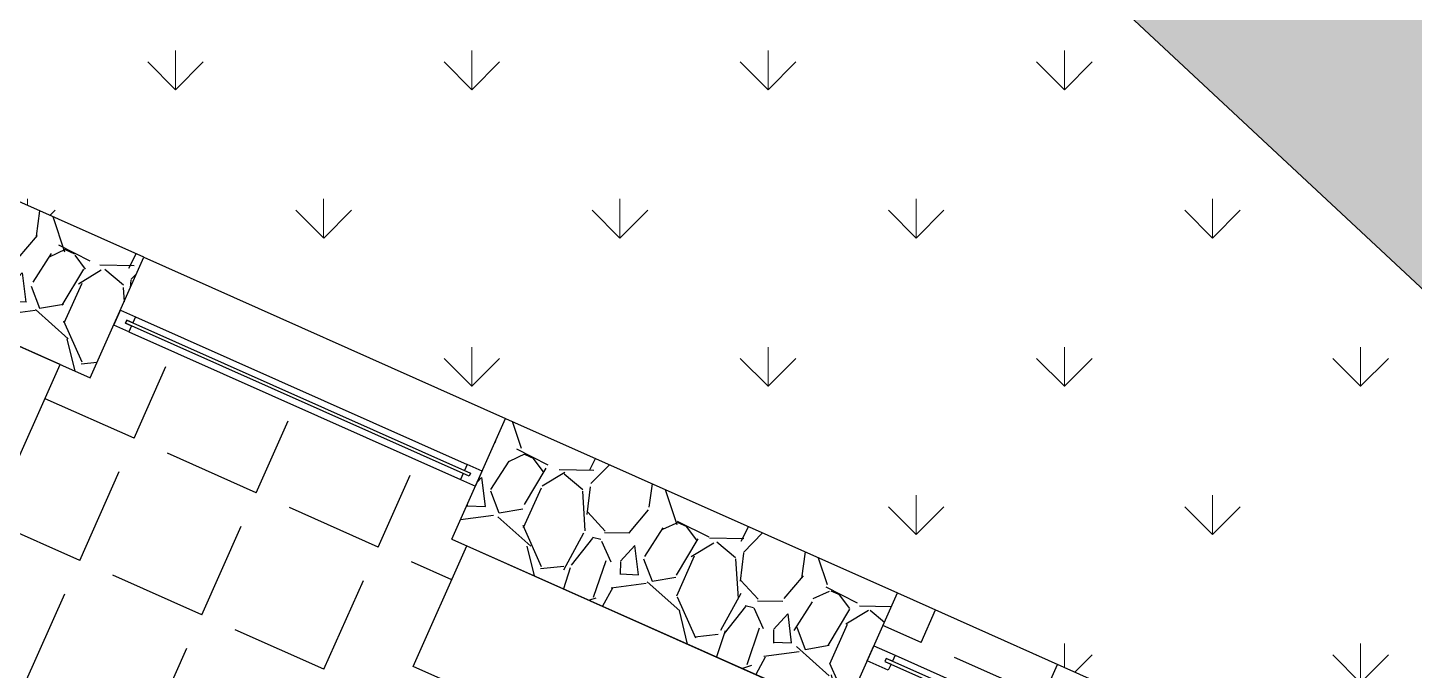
# Model space of a CAD drawing. Header units: millimetres. Extents: x 525387 to 527545, y 2235066 to 2235448.
# Drawn here: x 525608.559 to 525612.761, y 2235285.351 to 2235287.297 of the extents above; entities that cross this region are included whole.
import ezdxf

# ---------------------------------------------------------------- set-up
doc = ezdxf.new("R2010")
doc.units = ezdxf.units.MM
doc.linetypes.add('CONTINUA', pattern=[0])
for name, color, linetype in [('auxiliar', 6, 'Continuous'), ('muebles', 2, 'Continuous'), ('PISOS', 7, 'Continuous'), ('ventanas', 3, 'Continuous')]:
    doc.layers.add(name, color=color, linetype=linetype)
doc.layers.add('jardin', color=72, linetype='Continuous', lineweight=5)
doc.layers.add('muro', color=5, linetype='Continuous', lineweight=35)
pattern_1 = [(90, (-1981.939004174666, -211.1523106675595), (-0.449012806, 0.449012806), [0.1190625, -0.778963112]), (45, (-1981.939004174666, -211.1523106675595), (-0.4490128060534577, 0.4490128060534577), [0.1190625, -0.5159375]), (135, (-1981.939004174666, -211.1523106675595), (-0.4490128060534577, -0.4490128060534576), [0.1190625, -0.5159375])]
pattern_2 = [(228.0127875, (-689.4811720339349, -50.53532700007781), (-4.064000000319163, -4.571999999716358), [0.06834428800000002, -6.766096727913001]), (184.969741, (-689.5268920338713, -50.58612699992955), (6.095999997588102, 0.5080000289395848), [0.117280944, -11.61080977870479]), (132.5104471, (-689.6437320339028, -50.59628699999303), (5.080000002145499, -5.587999998049193), [0.08269630400000003, -8.18694455882]), (267.273689, (-689.84185203386, -50.72328699985519), (0.508000001063945, 10.15999999994663), [0.106800904, -10.5732874851476]), (292.83365418, (-689.8469320338918, -50.82996700005606), (-2.540000000212682, 6.095999999911093), [0.10472674, -10.3679615490688]), (357.2736889999999, (-689.8062920338707, -50.92648700019345), (-10.15999999994663, 0.5080000010639457), [0.106800904, -10.5732874851476]), (37.69424047, (-689.6996120339027, -50.93156700022519), (-6.60399999970718, -5.080000000380084), [0.141238732, -13.9826230628494]), (72.25532837, (-689.5878520339029, -50.84520700015128), (3.556000000955859, 11.17599999969577), [0.133343904, -13.201051320381]), (121.42956562, (-689.5472120338818, -50.71820699982345), (-4.064000000576625, 6.603999999645205), [0.1071626, -10.6091091397424]), (175.2363583, (-689.6030920338817, -50.62676700018346), (5.587999999919906, -0.5080000008778514), [0.122342656, -5.994787389999998]), (222.3974378, (-689.7250120338285, -50.61660700011998), (-6.095999999804933, -5.5880000002128), [0.158215584, -15.6633545024354]), (138.81407483, (-689.338932033861, -50.72836699988693), (-3.555999999786702, 3.048000000247837), [0.054000908, -5.346113164868801]), (171.4692344, (-689.3795720338821, -50.69280700013041), (6.604000000177932, -1.015999998847469), [0.102736396, -10.170927799408]), (225, (-689.4811720339349, -50.6775670000352), (-7.105427357601003e-17, -0.508000000000048), [0.07184186800000002, -0.6465786216856001]), (203.19859051, (-689.5167320339242, -50.61660700011998), (2.540000000069218, 1.015999999821867), [0.03868826399999998, -3.830124473778798]), (291.80140949, (-689.5522920339135, -50.6318470002152), (-0.5080000001062992, 1.523999999964575), [0.05471312400000002, -2.680950598]), (30.96375653, (-689.531972033903, -50.68264700006694), (1.524000000037277, 1.015999999944225), [0.08886393199999996, -2.873259630581999]), (161.56505118, (-689.4557720338926, -50.63692700024694), (1.016000000026517, -0.5079999999467508), [0.06425742800000002, -1.5421796233656]), (16.389540334, (-689.8469320338918, -50.6318470002152), (5.08000000000003, 1.524000000000049), [0.09001760000000003, -8.911765334507802]), (70.34617594, (-689.7605720339343, -50.60644700005651), (-2.032000000185863, -5.587999999934083), [0.075519788, -7.476443135640001]), (293.19859051, (-689.4557720338926, -50.53532700007781), (-1.015999999822653, 2.540000000071057), [0.07737601999999996, -3.791436717778798]), (343.6104596700001, (-689.425292033935, -50.60644700005651), (-5.080000000106459, 1.523999999644572), [0.09001759999999998, -8.911765334507994]), (339.44395478, (-689.8469320338918, -50.94680699985474), (-2.539999999999973, 1.016000000000042), [0.08680703999999995, -4.253546862621199]), (294.7751406, (-689.7656520338496, -50.97728700004518), (-2.540000003023386, 5.587999998625452), [0.072734424, -7.200718676144002]), (66.80140949, (-689.4506920338608, -51.04332699999213), (1.01599999984046, 2.540000000063861), [0.07737602000000002, -3.7914367177788]), (17.35402464, (-689.4202120339032, -50.97220700001344), (-6.603999999868606, -2.032000000426493), [0.08515654800000004, -8.430475196040002]), (69.44395478, (-689.6996120339027, -51.04332699999213), (-1.016000000017692, -2.539999999992927), [0.04340352, -4.296950382621201]), (101.309932474, (-689.4811720339349, -51.04332699999213), (-0.50800000000008, 2.032000000000074), [0.02590292, -2.564398992905201]), (165.963756532, (-689.4862520338502, -51.01792699983343), (1.523999999999903, -0.507999999999973), [0.10472674, -1.9898109178138]), (186.00900596, (-689.5878520339029, -50.9925270001404), (5.079999999973075, 0.5080000002658708), [0.09705339999999996, -9.608272972667395]), (303.69006753, (-689.531972033903, -50.72836699988693), (-0.5080000000705939, 1.015999999964741), [0.073264776, -1.758355271936]), (353.15722659, (-689.4913320338819, -50.7893270002678), (8.636000000053137, -1.015999999547879), [0.127911352, -12.6632018130062]), (60.9453959, (-689.3643320339033, -50.80456699989736), (-2.032000000055938, -3.555999999968051), [0.05230164800000001, -5.177878463622001]), (90, (-689.338932033861, -50.75884700007737), (-0.5080000000000001, 0.5080000000000001), [0.03048000000000001, -0.4775200000000001]), (120.25643716, (-689.59801203385, -50.97728700004518), (2.031999999751434, -3.55600000014196), [0.07057339200000001, -6.986788154640001]), (48.01278749999999, (-689.6335720338393, -50.91632700012997), (4.064000000335069, 4.571999999702042), [0.136688576, -6.697752439913001]), (0, (-689.5421320338501, -50.81472699996084), (0.5080000000000001, 0.5080000000000001), [0.13208, -0.3759200000000001]), (325.3048465, (-689.4100520338397, -50.81472699996084), (5.080000001924307, -3.555999997250916), [0.08032191200000001, -7.951863344828002]), (254.0546040999999, (-689.3440120338928, -50.8604470002465), (-0.5079999999645114, -2.03200000000895), [0.073965816, -3.624330007754401]), (207.64597536, (-689.3643320339033, -50.93156700022519), (-9.652000000354672, -5.079999999326152), [0.12042902, -11.9224928845876]), (175.42607874, (-689.4710120338714, -50.98744700010866), (-6.603999999999767, 0.5079999999998956), [0.127405892, -12.613169291248])]

# ---------------------------------------------------------------- blocks, each defined once
blk = doc.blocks.new('ACBAÑA 2 R')
at = {"layer": 'muro', "linetype": 'Continuous', "lineweight": -3}
h = blk.add_hatch(dxfattribs=at)
h.set_pattern_fill('GRAVEL', color=41, scale=0.02)
h.set_pattern_definition(pattern_2)
h.paths.add_polyline_path([(8.29999999993015, 4.25), (8.29999999993015, 6.799999999813735), (7.899999999906868, 6.799999999813735), (7.899999999906868, 4.25)])
h = blk.add_hatch(dxfattribs=at)
h.set_pattern_fill('GRAVEL', color=41, scale=0.02)
h.set_pattern_definition(pattern_2)
h.paths.add_polyline_path([(8.29999999993015, 3.049999999813735), (8.12499999976717, 3.049999999813735), (8.124999999883585, 3.049997244495898), (8.074999999953434, 3.049994491972029), (7.899999999906868, 3.049999999813735), (7.899999999906868, 1.75), (8.200051622232422, 1.75), (8.200051622348838, 1.750001376029104), (8.250051622278988, 1.749998623505235), (8.29999999993015, 1.75)])
at = {"layer": 'muebles', "linetype": 'Continuous', "lineweight": -3}
blk.add_lwpolyline([(6.199999999953434, 4.949999999720603), (6.199999999953434, 4.349999999627471), (7.899999999906868, 4.349999999627471), (7.899999999906868, 4.949999999720603)], close=True, dxfattribs=at)
at = {"layer": 'muebles', "lineweight": -3}
blk.add_lwpolyline([(7.5, 3), (7.899999999906868, 3), (7.899999999906868, 1.799999999813735), (7.5, 1.799999999813735)], close=True, dxfattribs=at)
at = {"layer": 'muro', "color": 3, "linetype": 'Continuous', "lineweight": -3}
for p, q in [((8.29999999993015, 4.25), (8.300055049243383, 3.049995871260762)), ((8.29999999993015, 1.75), (8.29999999993015, 0))]:
    blk.add_line(p, q, dxfattribs=at)
at = {"layer": 'muro', "linetype": 'Continuous', "lineweight": -3}
for p, q in [((7.899999999906868, 3.049999999813735), (7.899999999906868, 1.75)), ((7.899999999906868, 3.049999999813735), (8.29999999993015, 3.049999999813735)), ((8.29999999993015, 3.049999999813735), (8.29999999993015, 1.75)), ((7.899999999906868, 1.75), (8.29999999993015, 1.75))]:
    blk.add_line(p, q, dxfattribs=at)
blk.add_lwpolyline([(8.29999999993015, 4.25), (8.29999999993015, 6.799999999813735), (7.899999999906868, 6.799999999813735), (7.899999999906868, 4.25)], close=True, dxfattribs=at)
at = {"layer": 'PISOS', "color": 41, "linetype": 'Continuous', "lineweight": -3}
for p, q in [((7.381797966081649, 4.054353000130504), (7.381797966081649, 4.348993000108749)), ((7.78692796616815, 4.054353000130504), (7.78692796616815, 4.348993000108749)), ((6.976667966111563, 4.054353000130504), (7.271307966089807, 4.054353000130504)), ((7.381797966081649, 4.054353000130504), (7.676437966059893, 4.054353000130504)), ((7.78692796616815, 4.054353000130504), (8.0250155570684, 4.054353000130504)), ((7.381797966081649, 3.649222999811172), (7.381797966081649, 3.943862999789417)), ((7.78692796616815, 3.649222999811172), (7.78692796616815, 3.943862999789417)), ((6.976667966111563, 3.649222999811172), (7.271307966089807, 3.649222999811172)), ((7.381797966081649, 3.649222999811172), (7.676437966059893, 3.649222999811172)), ((7.78692796616815, 3.649222999811172), (8.025031487108208, 3.649222999811172)), ((7.381797966081649, 3.244092999957502), (7.381797966081649, 3.538732999935746)), ((7.78692796616815, 3.244092999957502), (7.78692796616815, 3.538732999935746)), ((7.381797966081649, 3.244092999957502), (7.676437966059893, 3.244092999957502)), ((7.78692796616815, 3.244092999957502), (8.025047417148016, 3.244092999957502)), ((7.78692796616815, 3), (7.78692796616815, 3.133603000082076)), ((8.192057966138236, 1.623573000077158), (8.192057966138236, 1.75)), ((8.192057966138236, 1.623573000077158), (8.29999999993015, 1.623573000077158)), ((8.192057966138236, 1.218442999757826), (8.192057966138236, 1.513082999736071)), ((8.192057966138236, 1.218442999757826), (8.29999999993015, 1.218442999757826))]:
    blk.add_line(p, q, dxfattribs=at)
at = {"layer": 'ventanas', "color": 2, "linetype": 'Continuous', "lineweight": -3}
for p, q in [((8.074999999837019, 4.200001376215369), (8.07499724754598, 3.099994491785765)), ((8.124997247359715, 4.199998623691499), (8.12499724747613, 3.099997244309634)), ((8.124997247359715, 1.680001258850098), (8.124998024781235, 0.1208140426315367))]:
    blk.add_line(p, q, dxfattribs=at)
at = {"layer": 'ventanas', "color": 2, "linetype": 'CONTINUA', "lineweight": -3, "flags": 128}
for points in [[(8.104998348513618, 4.219999724533409), (8.094998348504305, 4.22000027494505), (8.094997247448191, 4.200000275392085), (8.07499724754598, 4.200001376215369), (8.074999999953434, 4.250001376029104), (8.124999999883585, 4.249998623505235), (8.12499724747613, 4.199998623691499), (8.104997247457504, 4.199999724514782)], [(8.104998348513618, 3.079996143467724), (8.094998348504305, 3.079995593056083), (8.094997247448191, 3.099995592609048), (8.07499724754598, 3.099994491785765), (8.074999999953434, 3.049994491972029), (8.124999999883585, 3.049997244495898), (8.12499724747613, 3.099997244309634), (8.104997247457504, 3.099996143486351)], [(8.104998348513618, 1.700002359692007), (8.094998348504305, 1.700002910103649), (8.094997247448191, 1.680002910085022), (8.07499724754598, 1.680004011373967), (8.074999999953434, 1.75), (8.124999999883585, 1.749997247476131), (8.12499724747613, 1.680001258850098), (8.104997247457504, 1.680002359673381)]]:
    blk.add_lwpolyline(points, close=True, dxfattribs=at)
at = {"layer": 'ventanas', "color": 2, "linetype": 'Continuous', "lineweight": -3, "flags": 128}
for points in [[(8.094998348504305, 3.079995593056083), (8.09505162248388, 4.21999697200954), (8.105051622376777, 4.219997522886842), (8.104998348513618, 3.079996143467724)], [(8.094998348504305, 1.700002910103649), (8.094997629290447, 0.9154065498150885), (8.10499762929976, 0.9154065498150885), (8.104998348513618, 1.700002359692007)]]:
    blk.add_lwpolyline(points, close=True, dxfattribs=at)

msp = doc.modelspace()

# ---------------------------------------------------------------- hatches: boundary and pattern name
at = {"layer": 'jardin'}
h = msp.add_hatch(dxfattribs=at)
h.set_pattern_fill('GRASS', color=72, scale=0.025)
h.set_pattern_definition(pattern_1)
edge = h.paths.add_edge_path()
edge.add_line((525636.9455999916, 2235268.081293845), (525638.9229341198, 2235271.135288808))
edge.add_line((525638.9229341198, 2235271.135288808), (525645.1812575532, 2235268.538234785))
edge.add_line((525645.1812575532, 2235268.538234785), (525645.265557539, 2235271.011437382))
edge.add_line((525645.265557539, 2235271.011437382), (525614.3371159103, 2235290.934354713))
edge.add_line((525614.3371159103, 2235290.934354713), (525609.00669024, 2235295.738165472))
edge.add_line((525609.00669024, 2235295.738165472), (525608.7388687962, 2235295.341104557))
edge.add_line((525608.7388687962, 2235295.341104557), (525615.9158335903, 2235288.645588127))
edge.add_line((525615.9158335903, 2235288.645588127), (525619.4931245319, 2235285.100241358))
edge.add_line((525619.4931245319, 2235285.100241358), (525626.0822137087, 2235278.146163472))
edge.add_line((525626.0822137087, 2235278.146163472), (525630.6105035663, 2235273.191901902))
edge.add_line((525630.6105035663, 2235273.191901902), (525636.2701835615, 2235268.043112235))
edge.add_arc((525636.5945163337, 2235268.298808937), 0.4130042983129986, 218.251455587989, 328.2195720236954)
h = msp.add_hatch(dxfattribs=at)
h.set_pattern_fill('GRASS', color=72, scale=0.025)
h.set_pattern_definition([(90, (0, 0), (-0.449012806, 0.449012806), [0.1190625, -0.778963112]), (45, (0, 0), (-0.4490128060534577, 0.4490128060534577), [0.1190625, -0.5159375]), (135, (0, 0), (-0.4490128060534577, -0.4490128060534576), [0.1190625, -0.5159375])])
edge = h.paths.add_edge_path()
edge.add_line((525618.0629432222, 2235283.701824637), (525614.5294332004, 2235287.203781437))
edge.add_line((525614.5294332004, 2235287.203781437), (525607.2363289868, 2235294.00764637))
edge.add_line((525607.2363289868, 2235294.00764637), (525606.9532373651, 2235293.587946526))
edge.add_line((525606.9532373651, 2235293.587946526), (525614.1828331029, 2235286.843329764))
edge.add_line((525614.1828331029, 2235286.843329764), (525617.7053978947, 2235283.352220457))
edge.add_line((525617.7053978947, 2235283.352220457), (525622.6075460893, 2235278.178528094))
edge.add_line((525622.6075460893, 2235278.178528094), (525624.2520331242, 2235276.442948166))
edge.add_line((525624.2520331242, 2235276.442948166), (525628.7062945096, 2235271.569678852))
edge.add_arc((525634.9186132073, 2235276.559460541), 7.968113007783279, 218.7716957493611, 233.6559660666527)
edge.add_line((525630.1964513541, 2235270.141360173), (525633.1986056595, 2235266.972907857))
edge.add_line((525633.1986056595, 2235266.972907857), (525633.2121527304, 2235266.926232727))
edge.add_line((525633.2121527304, 2235266.926232727), (525633.5744928159, 2235266.883752506))
edge.add_line((525633.5744928159, 2235266.883752506), (525629.0862992101, 2235271.895039319))
edge.add_line((525629.0862992101, 2235271.895039319), (525624.618069241, 2235276.783591227))
edge.add_line((525624.618069241, 2235276.783591227), (525618.0629432222, 2235283.701824637))
h = msp.add_hatch(dxfattribs=at)
h.set_pattern_fill('GRASS', color=72, scale=0.025)
h.set_pattern_definition(pattern_1)
h.paths.add_polyline_path([(525616.8472891089, 2235282.513170424), (525613.3509928689, 2235285.978245751), (525608.6020163539, 2235290.408649298), (525607.1030780211, 2235290.408649298), (525604.8692700316, 2235285.391434408), (525605.4626919958, 2235285.127225927), (525606.5812177643, 2235287.639475936), (525615.0770393981, 2235283.85648573), (525612.2910257565, 2235277.59899664), (525609.9607436777, 2235278.636505066), (525609.3714202776, 2235277.311716626), (525603.2053036267, 2235280.057048637), (525605.0559553527, 2235284.213680469), (525604.4625333886, 2235284.477888951), (525603.7489263956, 2235282.875101402), (525602.9720301729, 2235283.220997886), (525602.2334331765, 2235281.562081871), (525601.4682881286, 2235279.843537955), (525608.9483517003, 2235276.515085535), (525619.2713198636, 2235279.954865594)])
at = {"layer": 'PISOS'}
h = msp.add_hatch(dxfattribs=at)
h.set_pattern_fill('HONEY', color=9, scale=0.09)
h.set_pattern_definition([(0, (-1981.939004174666, -211.1523106675595), (0.428625, 0.24746675805), [0.2857499999999999, -0.5714999999999999]), (120, (-1981.939004174666, -211.1523106675595), (-0.4286249990634771, 0.2474667596721052), [0.2857499999999998, -0.5714999999999996]), (59.99999999999999, (-1981.939004174666, -211.1523106675595), (9.36522819294794e-10, 0.494933517722105), [-0.5714999999999999, 0.2857499999999999])])
edge = h.paths.add_edge_path()
edge.add_line((525606.9532373651, 2235293.587946526), (525607.2363289868, 2235294.00764637))
edge.add_line((525607.2363289868, 2235294.00764637), (525606.3479130142, 2235294.836465225))
edge.add_line((525606.3479130142, 2235294.836465225), (525605.8445237541, 2235294.090161281))
edge.add_arc((525605.9721426611, 2235292.896966655), 1.199999999830135, 96.10489892490847, 124.1823590114058)
edge.add_line((525605.2979482228, 2235293.889670971), (525594.7123011063, 2235301.60266077))
edge.add_line((525594.7123011063, 2235301.60266077), (525591.0525401771, 2235303.194932317))
edge.add_line((525591.0525401771, 2235303.194932317), (525575.182638465, 2235305.939154865))
edge.add_line((525575.182638465, 2235305.939154865), (525574.2028669307, 2235306.540823254))
edge.add_line((525574.2028669307, 2235306.540823254), (525573.5749101448, 2235305.518243049))
edge.add_line((525573.5749101448, 2235305.518243049), (525574.7510732597, 2235304.795972457))
edge.add_line((525574.7510732597, 2235304.795972457), (525577.9330706495, 2235304.24574164))
edge.add_line((525577.9330706495, 2235304.24574164), (525579.0839622102, 2235298.82506341))
edge.add_line((525579.0839622102, 2235298.82506341), (525578.0409486827, 2235296.482416672))
edge.add_line((525578.0409486827, 2235296.482416672), (525577.7984083681, 2235295.937662207))
edge.add_line((525577.7984083681, 2235295.937662207), (525576.9142228351, 2235295.426904986))
edge.add_line((525576.9142228351, 2235295.426904986), (525575.7266137406, 2235295.955662622))
edge.add_line((525575.7266137406, 2235295.955662622), (525574.6303591912, 2235296.443746593))
edge.add_line((525574.6303591912, 2235296.443746593), (525574.2236225482, 2235295.530201136))
edge.add_line((525574.2236225482, 2235295.530201136), (525575.3198770975, 2235295.042117164))
edge.add_line((525575.3198770975, 2235295.042117164), (525574.1301672953, 2235292.369985199))
edge.add_line((525574.1301672953, 2235292.369985199), (525575.226421845, 2235291.881901227))
edge.add_line((525575.226421845, 2235291.881901227), (525575.9362163139, 2235293.476125706))
edge.add_line((525575.9362163139, 2235293.476125706), (525578.7361371672, 2235295.093523571))
edge.add_line((525578.7361371672, 2235295.093523571), (525580.3387425096, 2235298.693034103))
edge.add_line((525580.3387425096, 2235298.693034103), (525579.2065739105, 2235304.025527525))
edge.add_line((525579.2065739105, 2235304.025527525), (525590.7060031955, 2235302.037046834))
edge.add_line((525590.7060031955, 2235302.037046834), (525594.1124133674, 2235300.55500194))
edge.add_line((525594.1124133674, 2235300.55500194), (525595.0989541203, 2235299.836181571))
edge.add_line((525595.0989541203, 2235299.836181571), (525590.2276901774, 2235288.895143621))
edge.add_line((525590.2276901774, 2235288.895143621), (525591.3239447267, 2235288.407059649))
edge.add_line((525591.3239447267, 2235288.407059649), (525593.5868117566, 2235293.489542213))
edge.add_line((525593.5868117566, 2235293.489542213), (525595.8714388438, 2235292.472360698))
edge.add_line((525595.8714388438, 2235292.472360698), (525596.2781754866, 2235293.385906155))
edge.add_line((525596.2781754866, 2235293.385906155), (525593.9935483993, 2235294.40308767))
edge.add_line((525593.9935483993, 2235294.40308767), (525596.0907676786, 2235299.113519294))
edge.add_line((525596.0907676786, 2235299.113519294), (525605.4887313502, 2235292.265907888))
edge.add_arc((509013.475930431, 2231769.083826202), 16961.94861348718, 11.982317951034474, 11.98824039447959, ccw=False)
edge.add_line((525605.8528204352, 2235290.550836786), (525603.4026747464, 2235285.047719467))
edge.add_line((525603.4026747464, 2235285.047719467), (525601.4293808372, 2235283.90782962))
edge.add_line((525601.4293808372, 2235283.90782962), (525602.7841985535, 2235283.30462591))
edge.add_line((525602.7841985535, 2235283.30462591), (525604.3404035454, 2235284.203580832))
edge.add_line((525604.3404035454, 2235284.203580832), (525604.4625333886, 2235284.477888951))
edge.add_line((525604.4625333886, 2235284.477888951), (525605.0559553527, 2235284.213680469))
edge.add_line((525605.0559553527, 2235284.213680469), (525605.4626919958, 2235285.127225927))
edge.add_line((525605.4626919958, 2235285.127225927), (525604.8692700317, 2235285.391434408))
edge.add_line((525604.8692700317, 2235285.391434408), (525607.1030780211, 2235290.408649298))
edge.add_arc((525607.8525471875, 2235277.282750833), 13.14727783833425, 86.73204505863089, 93.26795494136911, ccw=False)
edge.add_line((525608.6020163539, 2235290.408649298), (525613.3509928689, 2235285.978245751))
edge.add_line((525613.3509928689, 2235285.978245751), (525616.8472891089, 2235282.513170424))
edge.add_line((525616.8472891089, 2235282.513170424), (525619.2713198636, 2235279.954865594))
edge.add_line((525619.2713198636, 2235279.954865594), (525608.9483517003, 2235276.515085535))
edge.add_line((525608.9483517003, 2235276.515085535), (525601.468371776, 2235279.843725831))
edge.add_line((525601.468371776, 2235279.843725831), (525600.9616807719, 2235278.705679202))
edge.add_line((525600.9616807719, 2235278.705679202), (525608.5464596847, 2235275.33040119))
edge.add_line((525608.5464596847, 2235275.33040119), (525609.4136088317, 2235272.728039155))
edge.add_line((525609.4136088317, 2235272.728039155), (525614.1571920078, 2235274.30867784))
edge.add_line((525614.1571920078, 2235274.30867784), (525613.3542545586, 2235276.718337057))
edge.add_line((525613.3542545586, 2235276.718337057), (525620.1822073393, 2235278.993521426))
edge.add_line((525620.1822073393, 2235278.993521426), (525621.7364663732, 2235277.353167489))
edge.add_line((525621.7364663732, 2235277.353167489), (525623.3735464438, 2235275.625404818))
edge.add_line((525623.3735464438, 2235275.625404818), (525624.6813222884, 2235274.194607804))
edge.add_line((525624.6813222884, 2235274.194607804), (525627.0727686713, 2235267.017746364))
edge.add_line((525627.0727686713, 2235267.017746364), (525631.696335101, 2235268.558393527))
edge.add_line((525631.696335101, 2235268.558393527), (525630.1964513537, 2235270.141360173))
edge.add_arc((525634.918613206, 2235276.55946054), 7.968113006474778, 218.7716957525168, 233.6559660680781, ccw=False)
edge.add_line((525628.7062945096, 2235271.569678852), (525624.2520331242, 2235276.442948166))
edge.add_line((525624.2520331242, 2235276.442948166), (525622.607546089, 2235278.178528094))
edge.add_line((525622.607546089, 2235278.178528094), (525617.7053978947, 2235283.352220457))
edge.add_line((525617.7053978947, 2235283.352220457), (525614.1828331029, 2235286.843329764))
edge.add_line((525614.1828331029, 2235286.843329764), (525606.9532373651, 2235293.587946526))

# ---------------------------------------------------------------- linework, layer by layer
at = {"layer": 'auxiliar'}
msp.add_line((525608.6020163539, 2235290.408649298), (525613.3509928689, 2235285.978245751), dxfattribs=at)

# ---------------------------------------------------------------- block references
at = {"layer": 'muro', "rotation": 66}
msp.add_blockref('ACBAÑA 2 R', (525609.4174127382, 2235277.291239464), dxfattribs=at)

doc.saveas('drawing.dxf')
